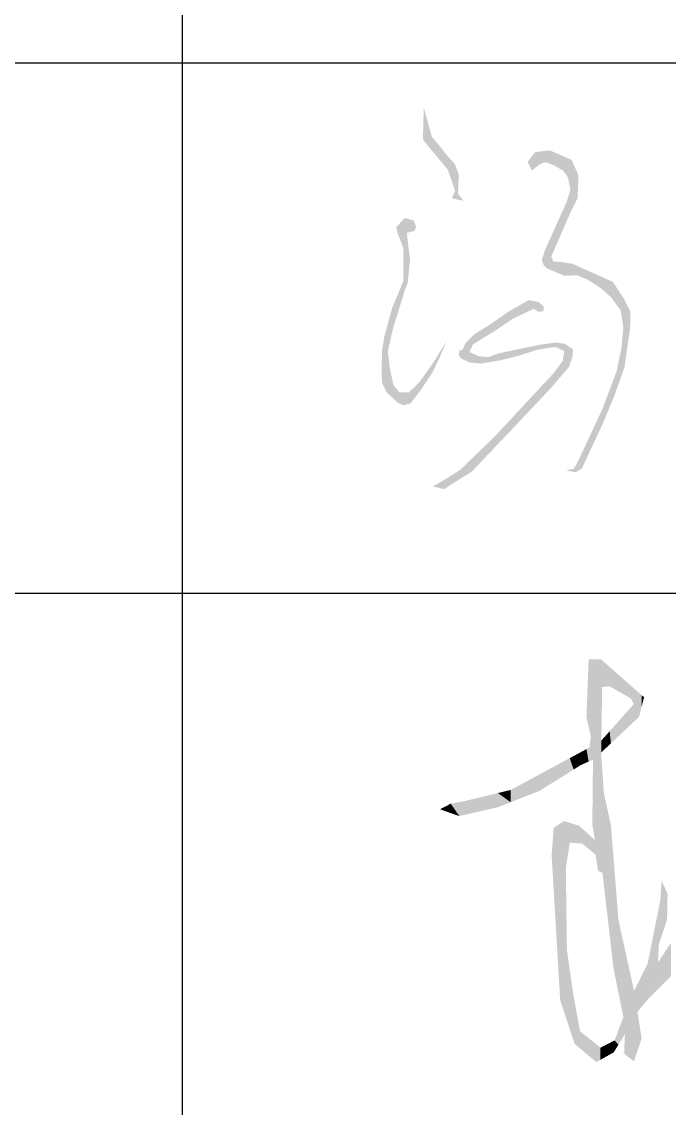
# Model space of a CAD drawing. Extents: x -3102990 to -851544, y -5293060 to -2540151.
# Drawn here: x -854722 to -853750, y -2664832 to -2663202 of the extents above; entities that cross this region are included whole.
import ezdxf

# ---------------------------------------------------------------- set-up
doc = ezdxf.new("R2010")
doc.units = 0
doc.header["$LTSCALE"] = 1000
doc.layers.get('0').update_dxf_attribs({"linetype": 'CONTINUOUS'})
doc.layers.add('HATCH', color=254, linetype='CONTINUOUS')
doc.layers.add('PUB_TITLE', color=4, linetype='CONTINUOUS')

# ---------------------------------------------------------------- blocks, each defined once
blk = doc.blocks.new('*U3140')
for points in [[(695021.1, -16194.8), (695026.2, -16217.8), (695026.2, -16059.9)], [(695026.2, -16217.8), (695026.2, -16059.9), (695027.9, -16225.5)], [(695027.9, -16225.5), (695027.9, -16059.9), (695031.4, -16240.9)], [(695036.4, -16456), (695036.4, -16059.9), (695041.2, -16483.8)], [(695041.2, -16516.9), (695041.2, -16059.9), (695042.5, -16518)], [(695042.5, -16518), (695042.5, -16059.9), (695044.1, -16528.6)], [(695044.1, -16528.6), (695044.1, -16059.9), (695048.4, -16556)], [(695048.4, -16556), (695048.4, -16059.9), (695053.9, -16558.3)], [(695053.9, -16558.3), (695053.9, -16059.9), (695055.3, -16558.8)], [(695075.4, -16123), (695075.4, -16077.6), (695078.4, -16124.7)], [(695078.4, -16124.7), (695078.4, -16080.3), (695084.8, -16128.3)], [(695084.8, -16128.3), (695084.8, -16085.9), (695085, -16128.5)], [(695085, -16128.5), (695085, -16086.1), (695087.1, -16129.6)], [(695087.1, -16129.6), (695087.1, -16087.9), (695096, -16134.8)], [(695096, -16134.8), (695096, -16095.8), (695107.6, -16141.4)], [(695107.6, -16141.4), (695107.6, -16106), (695109.5, -16142.5)], [(695109.5, -16142.5), (695109.5, -16107.7), (695111.2, -16143.4)], [(695111.2, -16143.4), (695111.2, -16109.1), (695124.9, -16151.3)], [(695124.9, -16151.3), (695124.9, -16121.2), (695132, -16164.5)], [(695111.2, -16188), (695124.9, -16212.9), (695124.9, -16172.5)], [(695124.9, -16172.5), (695132, -16206.3), (695132, -16164.5)], [(695096, -16205), (695107.6, -16229.2), (695107.6, -16191.9)], [(695107.6, -16191.9), (695109.5, -16227.4), (695109.5, -16189.8)], [(695109.5, -16189.8), (695111.2, -16225.9), (695111.2, -16188)], [(695078.4, -16224.9), (695084.8, -16250.7), (695084.8, -16217.7)], [(695084.8, -16217.7), (695085, -16250.5), (695085, -16217.4)], [(695085, -16217.4), (695087.1, -16248.5), (695087.1, -16215.1)], [(695087.1, -16215.1), (695096, -16240.1), (695096, -16205)], [(695027.9, -16266.5), (695031.4, -16297.3), (695031.4, -16240.9)], [(695056, -16250.1), (695057.8, -16276.1), (695057.8, -16248.1)], [(695057.8, -16248.1), (695058.6, -16275.4), (695058.6, -16247.2)], [(695058.6, -16247.2), (695062.1, -16272), (695062.1, -16243.2)], [(695062.1, -16243.2), (695063.1, -16271.1), (695063.1, -16242.1)], [(695063.1, -16242.1), (695075.4, -16259.5), (695075.4, -16228.2)], [(695075.4, -16228.2), (695078.4, -16256.7), (695078.4, -16224.9)], [(695011.6, -16275.3), (695021.1, -16301.8), (695021.1, -16270.2)], [(695021.1, -16270.2), (695026.2, -16299.5), (695026.2, -16267.4)], [(695026.2, -16267.4), (695027.9, -16298.8), (695027.9, -16266.5)], [(694959.5, -16303.4), (694968.5, -16332.2), (694968.5, -16298.5)], [(694968.5, -16298.5), (694972.8, -16329.6), (694972.8, -16296.3)], [(694972.8, -16296.3), (694973.9, -16328.9), (694973.9, -16295.6)], [(694973.9, -16295.6), (694975.3, -16328), (694975.3, -16294.9)], [(694975.3, -16294.9), (694981.9, -16323.8), (694981.9, -16291.3)], [(694981.9, -16291.3), (694991.1, -16318.1), (694991.1, -16286.4)], [(694991.1, -16286.4), (694993.5, -16316.6), (694993.5, -16285.1)], [(694993.5, -16285.1), (695004.1, -16310), (695004.1, -16279.4)], [(695004.1, -16279.4), (695005.9, -16308.8), (695005.9, -16278.4)], [(695005.9, -16278.4), (695007.3, -16308), (695007.3, -16277.6)], [(695007.3, -16277.6), (695011.6, -16306), (695011.6, -16275.3)], [(695034.8, -16446.7), (695036.4, -16456), (695036.4, -16295)], [(695055.3, -16558.8), (695055.3, -16278.5), (695056, -16559.1)], [(695056, -16559.1), (695056, -16288.2), (695057.8, -16559.8)], [(694912, -16329), (694939.5, -16350.4), (694939.5, -16314.2)], [(694939.5, -16314.2), (694942.5, -16348.6), (694942.5, -16312.6)], [(694942.5, -16312.6), (694944.3, -16347.4), (694944.3, -16311.6)], [(694944.3, -16311.6), (694952.6, -16342.2), (694952.6, -16307.2)], [(694952.6, -16307.2), (694959.5, -16337.9), (694959.5, -16303.4)], [(695057.8, -16559.8), (695057.8, -16312.9), (695058.6, -16560.1)], [(695058.6, -16560.1), (695058.6, -16324.2), (695062.1, -16590.9)], [(694843.5, -16366), (694912, -16367.6), (694912, -16329)], [(694739, -16391.2), (694813.5, -16406.4), (694813.5, -16373.2)], [(694813.5, -16373.2), (694843.5, -16394.6), (694843.5, -16366)], [(694843.5, -16394.6), (694843.5, -16366), (694912, -16367.6)], [(695062.1, -16590.9), (695062.1, -16374.1), (695063.1, -16599)], [(694677.9, -16411.2), (694703.1, -16420.2), (694703.1, -16398)], [(694703.1, -16398), (694723.1, -16427.3), (694723.1, -16394.2)], [(694703.1, -16420.2), (694703.1, -16398), (694723.1, -16427.3)], [(694723.1, -16394.2), (694739, -16423.6), (694739, -16391.2)], [(694739, -16423.6), (694739, -16391.2), (694813.5, -16406.4)], [(695063.1, -16599), (695063.1, -16378.4), (695075.4, -16705.5)], [(694944.3, -16454.7), (694952.6, -16740.9), (694952.6, -16449.2)], [(694952.6, -16449.2), (694959.5, -16858.3), (694959.5, -16444.6)], [(694952.6, -16740.9), (694952.6, -16449.2), (694959.5, -16858.3)], [(694959.5, -16444.6), (694968.5, -16885.7), (694968.5, -16438.6)], [(694959.5, -16858.3), (694959.5, -16444.6), (694968.5, -16885.7)], [(694968.5, -16885.7), (694968.5, -16438.6), (694972.8, -16898.6)], [(694981.9, -16489.5), (694981.9, -16442.9), (694991.1, -16490.2)], [(694991.1, -16490.2), (694991.1, -16445.8), (694993.5, -16490.3)], [(694993.5, -16490.3), (694993.5, -16446.5), (695004.1, -16491.2)], [(695004.1, -16491.2), (695004.1, -16449.9), (695005.9, -16491.3)], [(695005.9, -16491.3), (695005.9, -16451.6), (695007.3, -16491.4)], [(695007.3, -16491.4), (695007.3, -16452.9), (695011.6, -16491.7)], [(695075.4, -16705.5), (695075.4, -16434.8), (695078.4, -16731.4)], [(695078.4, -16731.4), (695078.4, -16448.4), (695084.8, -16786.3)], [(694942.5, -16479.5), (694944.3, -16601.2), (694944.3, -16454.7)], [(694944.3, -16601.2), (694944.3, -16454.7), (694952.6, -16740.9)], [(695011.6, -16491.7), (695011.6, -16456.8), (695021.1, -16499.8)], [(695021.1, -16499.8), (695021.1, -16465.4), (695026.2, -16504.1)], [(695026.2, -16504.1), (695026.2, -16470.1), (695027.9, -16505.6)], [(695027.9, -16505.6), (695027.9, -16471.7), (695031.4, -16508.5)], [(695031.4, -16508.5), (695031.4, -16474.8), (695034.8, -16511.4)], [(695034.8, -16511.4), (695034.8, -16477.9), (695036.4, -16512.8)], [(694939.5, -16519.3), (694942.5, -16569.8), (694942.5, -16479.5)], [(694942.5, -16569.8), (694942.5, -16479.5), (694944.3, -16601.2)], [(695036.4, -16512.8), (695036.4, -16479.4), (695041.2, -16516.9)], [(695084.8, -16786.3), (695084.8, -16528.7), (695085, -16787.4)], [(694972.8, -16898.6), (694972.8, -16548.8), (694973.9, -16902.1)], [(695085, -16787.4), (695085, -16531.5), (695087.1, -16797.4)], [(695087.1, -16797.4), (695087.1, -16557.5), (695096, -16841.3)], [(695194.5, -16622.9), (695196.9, -16709.4), (695196.9, -16578.8)], [(695190.9, -16640.8), (695194.5, -16716.7), (695194.5, -16622.9)], [(694973.9, -16902.1), (694973.9, -16637.9), (694975.3, -16906.1)], [(695187.3, -16658.6), (695188.5, -16833.3), (695188.5, -16652.7)], [(695188.5, -16652.7), (695190.9, -16727.7), (695190.9, -16640.8)], [(695096, -16841.3), (695096, -16670.5), (695107.6, -16898.1)], [(695179.5, -16697.5), (695187.3, -16834.5), (695187.3, -16658.6)], [(695165.1, -16769.5), (695179.5, -16842.3), (695179.5, -16697.5)], [(695211.2, -16736.3), (695219, -16802.6), (695219, -16724.4)], [(694975.3, -16906.1), (694975.3, -16740.6), (694981.9, -16926.4)], [(695111.2, -16985.5), (695111.2, -16739.3), (695124.9, -16996.3)], [(695194.5, -16761.5), (695196.9, -16824.9), (695196.9, -16757.9)], [(695196.9, -16757.9), (695210, -16811.7), (695210, -16738.1)], [(695210, -16738.1), (695211.2, -16810.5), (695211.2, -16736.3)], [(695156.1, -16789.8), (695164.4, -16857.8), (695164.4, -16773.3)], [(695164.4, -16773.3), (695165.1, -16856.9), (695165.1, -16769.5)], [(695188.5, -16770.5), (695190.9, -16830.9), (695190.9, -16766.9)], [(695190.9, -16766.9), (695194.5, -16827.3), (695194.5, -16761.5)], [(694981.9, -16926.4), (694981.9, -16786.9), (694991.1, -16954.2)], [(695124.9, -16996.3), (695124.9, -16801.9), (695132, -17001.9)], [(695144.2, -16813.8), (695150.4, -16874.5), (695150.4, -16801.3)], [(695150.4, -16801.3), (695156.1, -16867.6), (695156.1, -16789.8)], [(695132, -17001.9), (695132, -16834), (695132.4, -17002.2)], [(695132.6, -16837), (695140.6, -16977.7), (695140.6, -16821)], [(695140.6, -16821), (695144.2, -16882), (695144.2, -16813.8)], [(694991.1, -16954.2), (694991.1, -16850.2), (694993.5, -16961.4)], [(694993.5, -16961.4), (694993.5, -16863.2), (695004.1, -16970.3)], [(695096, -16929.1), (695107.6, -16944.3), (695107.6, -16898.1)], [(695004.1, -16970.3), (695004.1, -16921.1), (695005.9, -16971.8)], [(695005.9, -16971.8), (695005.9, -16931.2), (695007.3, -16973)], [(695007.3, -16973), (695007.3, -16932.3), (695011.6, -16976.6)], [(695011.6, -16976.6), (695011.6, -16935.9), (695021.1, -16984.6)], [(695087.1, -16952.9), (695096, -16963.1), (695096, -16929.1)], [(695021.1, -16984.6), (695021.1, -16943.5), (695026.2, -16988.9)], [(695026.2, -16988.9), (695026.2, -16947.7), (695027.9, -16990.3)], [(695027.9, -16990.3), (695027.9, -16949), (695031.4, -16993.1)], [(695031.4, -16993.1), (695031.4, -16951.8), (695034.8, -16996)], [(695034.8, -16996), (695034.8, -16954.5), (695036.4, -16997.3)], [(695036.4, -16997.3), (695036.4, -16955.9), (695041.2, -17001.4)], [(695041.2, -17001.4), (695041.2, -16959.8), (695042.5, -17002.5)], [(695042.5, -17002.5), (695042.5, -16960.8), (695044.1, -17003.9)], [(695063.1, -16965.3), (695075.4, -16986.4), (695075.4, -16959)], [(695075.4, -16959), (695078.4, -16984.7), (695078.4, -16957.4)], [(695078.4, -16957.4), (695084.8, -16981.1), (695084.8, -16954.1)], [(695084.8, -16954.1), (695085, -16981), (695085, -16954)], [(695085, -16954), (695087.1, -16977.6), (695087.1, -16952.9)], [(695109.5, -16984.3), (695111.2, -16985.5), (695111.2, -16938.5)], [(695053.9, -16970.1), (695055.3, -16997.6), (695055.3, -16969.4)], [(695055.3, -16969.4), (695056, -16997.2), (695056, -16969)], [(695056, -16969), (695057.8, -16996.2), (695057.8, -16968.1)], [(695057.8, -16968.1), (695058.6, -16995.8), (695058.6, -16967.7)], [(695058.6, -16967.7), (695062.1, -16993.8), (695062.1, -16965.8)], [(695062.1, -16965.8), (695063.1, -16993.3), (695063.1, -16965.3)]]:
    blk.add_solid(points)
at = {"extrusion": (0, 0, -1)}
for points in [[(-695026.2, -16059.9), (-695027.9, -16225.5), (-695027.9, -16059.9)], [(-695027.9, -16059.9), (-695031.4, -16240.9), (-695031.4, -16059.9)], [(-695031.4, -16297.3), (-695031.4, -16059.9), (-695034.8, -16295.8)], [(-695031.4, -16059.9), (-695034.8, -16295.8), (-695034.8, -16059.9)], [(-695034.8, -16295.8), (-695034.8, -16059.9), (-695036.4, -16295)], [(-695034.8, -16059.9), (-695036.4, -16295), (-695036.4, -16059.9)], [(-695036.4, -16059.9), (-695041.2, -16483.8), (-695041.2, -16059.9)], [(-695041.2, -16059.9), (-695042.5, -16518), (-695042.5, -16059.9)], [(-695042.5, -16059.9), (-695044.1, -16528.6), (-695044.1, -16059.9)], [(-695044.1, -16059.9), (-695048.4, -16556), (-695048.4, -16059.9)], [(-695048.4, -16059.9), (-695053.9, -16558.3), (-695053.9, -16059.9)], [(-695053.9, -16059.9), (-695055.3, -16558.8), (-695055.3, -16059.9)], [(-695055.3, -16278.5), (-695055.3, -16059.9), (-695056, -16277.8)], [(-695055.3, -16059.9), (-695056, -16277.8), (-695056, -16060.5)], [(-695056, -16250.1), (-695056, -16060.5), (-695057.8, -16124.8)], [(-695056, -16060.5), (-695057.8, -16124.8), (-695057.8, -16062.1)], [(-695057.8, -16124.8), (-695057.8, -16062.1), (-695058.6, -16124.7)], [(-695057.8, -16062.1), (-695058.6, -16124.7), (-695058.6, -16062.8)], [(-695058.6, -16124.7), (-695058.6, -16062.8), (-695062.1, -16124.3)], [(-695058.6, -16062.8), (-695062.1, -16124.3), (-695062.1, -16065.9)], [(-695062.1, -16124.3), (-695062.1, -16065.9), (-695063.1, -16124.2)], [(-695062.1, -16065.9), (-695063.1, -16124.2), (-695063.1, -16066.7)], [(-695063.1, -16124.2), (-695063.1, -16066.7), (-695075.4, -16123)], [(-695063.1, -16066.7), (-695075.4, -16123), (-695075.4, -16077.6)], [(-695075.4, -16077.6), (-695078.4, -16124.7), (-695078.4, -16080.3)], [(-695078.4, -16080.3), (-695084.8, -16128.3), (-695084.8, -16085.9)], [(-695084.8, -16085.9), (-695085, -16128.5), (-695085, -16086.1)], [(-695085, -16086.1), (-695087.1, -16129.6), (-695087.1, -16087.9)], [(-695087.1, -16087.9), (-695096, -16134.8), (-695096, -16095.8)], [(-695096, -16095.8), (-695107.6, -16141.4), (-695107.6, -16106)], [(-695107.6, -16106), (-695109.5, -16142.5), (-695109.5, -16107.7)], [(-695109.5, -16107.7), (-695111.2, -16143.4), (-695111.2, -16109.1)], [(-695111.2, -16109.1), (-695124.9, -16151.3), (-695124.9, -16121.2)], [(-695124.9, -16121.2), (-695132, -16164.5), (-695132, -16127.4)], [(-695132, -16206.3), (-695132, -16127.4), (-695132.4, -16205.9)], [(-695132, -16127.4), (-695132.4, -16205.9), (-695132.4, -16127.8)], [(-695132.4, -16205.9), (-695132.4, -16127.8), (-695132.6, -16205.7)], [(-695132.4, -16127.8), (-695132.6, -16205.7), (-695132.6, -16128)], [(-695132.6, -16205.7), (-695132.6, -16128), (-695140.6, -16198.2)], [(-695132.6, -16128), (-695140.6, -16198.2), (-695140.6, -16135)], [(-695140.6, -16198.2), (-695140.6, -16135), (-695144.2, -16194.8)], [(-695140.6, -16135), (-695144.2, -16194.8), (-695144.2, -16138.2)], [(-695144.2, -16194.8), (-695144.2, -16138.2), (-695150.4, -16170.8)], [(-695144.2, -16138.2), (-695150.4, -16170.8), (-695150.4, -16143.6)], [(-695150.4, -16170.8), (-695150.4, -16143.6), (-695156.1, -16148.7)], [(-695124.9, -16212.9), (-695124.9, -16172.5), (-695132, -16206.3)], [(-695107.6, -16229.2), (-695107.6, -16191.9), (-695109.5, -16227.4)], [(-695109.5, -16227.4), (-695109.5, -16189.8), (-695111.2, -16225.9)], [(-695111.2, -16225.9), (-695111.2, -16188), (-695124.9, -16212.9)], [(-695084.8, -16250.7), (-695084.8, -16217.7), (-695085, -16250.5)], [(-695085, -16250.5), (-695085, -16217.4), (-695087.1, -16248.5)], [(-695087.1, -16248.5), (-695087.1, -16215.1), (-695096, -16240.1)], [(-695096, -16240.1), (-695096, -16205), (-695107.6, -16229.2)], [(-695057.8, -16276.1), (-695057.8, -16248.1), (-695058.6, -16275.4)], [(-695058.6, -16275.4), (-695058.6, -16247.2), (-695062.1, -16272)], [(-695062.1, -16272), (-695062.1, -16243.2), (-695063.1, -16271.1)], [(-695063.1, -16271.1), (-695063.1, -16242.1), (-695075.4, -16259.5)], [(-695075.4, -16259.5), (-695075.4, -16228.2), (-695078.4, -16256.7)], [(-695078.4, -16256.7), (-695078.4, -16224.9), (-695084.8, -16250.7)], [(-695021.1, -16301.8), (-695021.1, -16270.2), (-695026.2, -16299.5)], [(-695026.2, -16299.5), (-695026.2, -16267.4), (-695027.9, -16298.8)], [(-695027.9, -16298.8), (-695027.9, -16266.5), (-695031.4, -16297.3)], [(-695056, -16277.8), (-695056, -16250.1), (-695057.8, -16276.1)], [(-694968.5, -16332.2), (-694968.5, -16298.5), (-694972.8, -16329.6)], [(-694972.8, -16329.6), (-694972.8, -16296.3), (-694973.9, -16328.9)], [(-694973.9, -16328.9), (-694973.9, -16295.6), (-694975.3, -16328)], [(-694975.3, -16328), (-694975.3, -16294.9), (-694981.9, -16323.8)], [(-694981.9, -16323.8), (-694981.9, -16291.3), (-694991.1, -16318.1)], [(-694991.1, -16318.1), (-694991.1, -16286.4), (-694993.5, -16316.6)], [(-694993.5, -16316.6), (-694993.5, -16285.1), (-695004.1, -16310)], [(-695004.1, -16310), (-695004.1, -16279.4), (-695005.9, -16308.8)], [(-695005.9, -16308.8), (-695005.9, -16278.4), (-695007.3, -16308)], [(-695007.3, -16308), (-695007.3, -16277.6), (-695011.6, -16306)], [(-695011.6, -16306), (-695011.6, -16275.3), (-695021.1, -16301.8)], [(-695055.3, -16278.5), (-695056, -16559.1), (-695056, -16288.2)], [(-695056, -16288.2), (-695057.8, -16559.8), (-695057.8, -16312.9)], [(-694939.5, -16350.4), (-694939.5, -16314.2), (-694942.5, -16348.6)], [(-694942.5, -16348.6), (-694942.5, -16312.6), (-694944.3, -16347.4)], [(-694944.3, -16347.4), (-694944.3, -16311.6), (-694952.6, -16342.2)], [(-694952.6, -16342.2), (-694952.6, -16307.2), (-694959.5, -16337.9)], [(-694959.5, -16337.9), (-694959.5, -16303.4), (-694968.5, -16332.2)], [(-695057.8, -16312.9), (-695058.6, -16560.1), (-695058.6, -16324.2)], [(-695058.6, -16324.2), (-695062.1, -16590.9), (-695062.1, -16374.1)], [(-694912, -16367.6), (-694912, -16329), (-694939.5, -16350.4)], [(-694813.5, -16406.4), (-694813.5, -16373.2), (-694843.5, -16394.6)], [(-695062.1, -16374.1), (-695063.1, -16599), (-695063.1, -16378.4)], [(-694723.1, -16427.3), (-694723.1, -16394.2), (-694739, -16423.6)], [(-695063.1, -16378.4), (-695075.4, -16705.5), (-695075.4, -16434.8)], [(-694968.5, -16438.6), (-694972.8, -16898.6), (-694972.8, -16440)], [(-694972.8, -16548.8), (-694972.8, -16440), (-694973.9, -16541.4)], [(-694972.8, -16440), (-694973.9, -16541.4), (-694973.9, -16440.3)], [(-694973.9, -16541.4), (-694973.9, -16440.3), (-694975.3, -16532.8)], [(-694973.9, -16440.3), (-694975.3, -16532.8), (-694975.3, -16440.8)], [(-694975.3, -16532.8), (-694975.3, -16440.8), (-694981.9, -16489.5)], [(-694975.3, -16440.8), (-694981.9, -16489.5), (-694981.9, -16442.9)], [(-694981.9, -16442.9), (-694991.1, -16490.2), (-694991.1, -16445.8)], [(-694991.1, -16445.8), (-694993.5, -16490.3), (-694993.5, -16446.5)], [(-694993.5, -16446.5), (-695004.1, -16491.2), (-695004.1, -16449.9)], [(-695004.1, -16449.9), (-695005.9, -16491.3), (-695005.9, -16451.6)], [(-695005.9, -16451.6), (-695007.3, -16491.4), (-695007.3, -16452.9)], [(-695007.3, -16452.9), (-695011.6, -16491.7), (-695011.6, -16456.8)], [(-695075.4, -16434.8), (-695078.4, -16731.4), (-695078.4, -16448.4)], [(-695078.4, -16448.4), (-695084.8, -16786.3), (-695084.8, -16528.7)], [(-695011.6, -16456.8), (-695021.1, -16499.8), (-695021.1, -16465.4)], [(-695021.1, -16465.4), (-695026.2, -16504.1), (-695026.2, -16470.1)], [(-695026.2, -16470.1), (-695027.9, -16505.6), (-695027.9, -16471.7)], [(-695027.9, -16471.7), (-695031.4, -16508.5), (-695031.4, -16474.8)], [(-695031.4, -16474.8), (-695034.8, -16511.4), (-695034.8, -16477.9)], [(-695034.8, -16477.9), (-695036.4, -16512.8), (-695036.4, -16479.4)], [(-695036.4, -16479.4), (-695041.2, -16516.9), (-695041.2, -16483.8)], [(-695084.8, -16528.7), (-695085, -16787.4), (-695085, -16531.5)], [(-694972.8, -16548.8), (-694973.9, -16902.1), (-694973.9, -16637.9)], [(-695085, -16531.5), (-695087.1, -16797.4), (-695087.1, -16557.5)], [(-695087.1, -16557.5), (-695096, -16841.3), (-695096, -16670.5)], [(-695196.9, -16709.4), (-695196.9, -16578.8), (-695210, -16669.3)], [(-695196.9, -16578.8), (-695210, -16669.3), (-695210, -16606.1)], [(-695194.5, -16716.7), (-695194.5, -16622.9), (-695196.9, -16709.4)], [(-695210, -16669.3), (-695210, -16606.1), (-695211.2, -16608.6)], [(-694973.9, -16637.9), (-694975.3, -16906.1), (-694975.3, -16740.6)], [(-695188.5, -16770.5), (-695188.5, -16652.7), (-695190.9, -16727.7)], [(-695190.9, -16727.7), (-695190.9, -16640.8), (-695194.5, -16716.7)], [(-695096, -16670.5), (-695107.6, -16898.1), (-695107.6, -16723.3)], [(-695187.3, -16834.5), (-695187.3, -16658.6), (-695188.5, -16833.3)], [(-695179.5, -16842.3), (-695179.5, -16697.5), (-695187.3, -16834.5)], [(-695107.6, -16944.3), (-695107.6, -16723.3), (-695109.5, -16941.2)], [(-695107.6, -16723.3), (-695109.5, -16941.2), (-695109.5, -16731.9)], [(-695109.5, -16941.2), (-695109.5, -16731.9), (-695111.2, -16938.5)], [(-695109.5, -16731.9), (-695111.2, -16938.5), (-695111.2, -16739.3)], [(-694975.3, -16740.6), (-694981.9, -16926.4), (-694981.9, -16786.9)], [(-695111.2, -16739.3), (-695124.9, -16996.3), (-695124.9, -16801.9)], [(-695196.9, -16824.9), (-695196.9, -16757.9), (-695210, -16811.7)], [(-695210, -16811.7), (-695210, -16738.1), (-695211.2, -16810.5)], [(-695211.2, -16810.5), (-695211.2, -16736.3), (-695219, -16802.6)], [(-695164.4, -16857.8), (-695164.4, -16773.3), (-695165.1, -16856.9)], [(-695165.1, -16856.9), (-695165.1, -16769.5), (-695179.5, -16842.3)], [(-695188.5, -16833.3), (-695188.5, -16770.5), (-695190.9, -16830.9)], [(-695190.9, -16830.9), (-695190.9, -16766.9), (-695194.5, -16827.3)], [(-695194.5, -16827.3), (-695194.5, -16761.5), (-695196.9, -16824.9)], [(-694981.9, -16786.9), (-694991.1, -16954.2), (-694991.1, -16850.2)], [(-695124.9, -16801.9), (-695132, -17001.9), (-695132, -16834)], [(-695150.4, -16874.5), (-695150.4, -16801.3), (-695156.1, -16867.6)], [(-695156.1, -16867.6), (-695156.1, -16789.8), (-695164.4, -16857.8)], [(-695132, -16834), (-695132.4, -17002.2), (-695132.4, -16836)], [(-695140.6, -16886.3), (-695140.6, -16821), (-695144.2, -16882)], [(-695144.2, -16882), (-695144.2, -16813.8), (-695150.4, -16874.5)], [(-694991.1, -16850.2), (-694993.5, -16961.4), (-694993.5, -16863.2)], [(-695132.4, -17002.2), (-695132.4, -16836), (-695132.6, -17001.6)], [(-695132.4, -16836), (-695132.6, -17001.6), (-695132.6, -16837)], [(-695132.6, -17001.6), (-695132.6, -16837), (-695140.6, -16977.7)], [(-694993.5, -16863.2), (-695004.1, -16970.3), (-695004.1, -16921.1)], [(-695140.6, -16977.7), (-695140.6, -16886.3), (-695144.2, -16967)], [(-695140.6, -16886.3), (-695144.2, -16967), (-695144.2, -16908.9)], [(-695144.2, -16967), (-695144.2, -16908.9), (-695150.4, -16948.3)], [(-695004.1, -16921.1), (-695005.9, -16971.8), (-695005.9, -16931.2)], [(-695005.9, -16931.2), (-695007.3, -16973), (-695007.3, -16932.3)], [(-695007.3, -16932.3), (-695011.6, -16976.6), (-695011.6, -16935.9)], [(-695011.6, -16935.9), (-695021.1, -16984.6), (-695021.1, -16943.5)], [(-695096, -16963.1), (-695096, -16929.1), (-695107.6, -16944.3)], [(-695021.1, -16943.5), (-695026.2, -16988.9), (-695026.2, -16947.7)], [(-695026.2, -16947.7), (-695027.9, -16990.3), (-695027.9, -16949)], [(-695027.9, -16949), (-695031.4, -16993.1), (-695031.4, -16951.8)], [(-695031.4, -16951.8), (-695034.8, -16996), (-695034.8, -16954.5)], [(-695034.8, -16954.5), (-695036.4, -16997.3), (-695036.4, -16955.9)], [(-695036.4, -16955.9), (-695041.2, -17001.4), (-695041.2, -16959.8)], [(-695041.2, -16959.8), (-695042.5, -17002.5), (-695042.5, -16960.8)], [(-695042.5, -16960.8), (-695044.1, -17003.9), (-695044.1, -16962.1)], [(-695044.1, -17003.9), (-695044.1, -16962.1), (-695048.4, -17001.5)], [(-695044.1, -16962.1), (-695048.4, -17001.5), (-695048.4, -16965.6)], [(-695075.4, -16986.4), (-695075.4, -16959), (-695078.4, -16984.7)], [(-695078.4, -16984.7), (-695078.4, -16957.4), (-695084.8, -16981.1)], [(-695084.8, -16981.1), (-695084.8, -16954.1), (-695085, -16981)], [(-695085, -16981), (-695085, -16954), (-695087.1, -16977.6)], [(-695087.1, -16977.6), (-695087.1, -16952.9), (-695096, -16963.1)], [(-695048.4, -17001.5), (-695048.4, -16965.6), (-695053.9, -16998.4)], [(-695048.4, -16965.6), (-695053.9, -16998.4), (-695053.9, -16970.1)], [(-695053.9, -16998.4), (-695053.9, -16970.1), (-695055.3, -16997.6)], [(-695055.3, -16997.6), (-695055.3, -16969.4), (-695056, -16997.2)], [(-695056, -16997.2), (-695056, -16969), (-695057.8, -16996.2)], [(-695057.8, -16996.2), (-695057.8, -16968.1), (-695058.6, -16995.8)], [(-695058.6, -16995.8), (-695058.6, -16967.7), (-695062.1, -16993.8)], [(-695062.1, -16993.8), (-695062.1, -16965.8), (-695063.1, -16993.3)], [(-695063.1, -16993.3), (-695063.1, -16965.3), (-695075.4, -16986.4)]]:
    blk.add_solid(points, dxfattribs=at)
blk = doc.blocks.new('A$C18BE6784')
at = {"layer": 'HATCH'}
h = blk.add_hatch(color=256, dxfattribs=at)
h.paths.add_polyline_path([(87472.7, 9276.5), (87466.6, 9273.3), (87447.5, 9262.3), (87428.3, 9249.1), (87414.8, 9232.1), (87417.4, 9244.6), (87431.5, 9266.3), (87465.3, 9285.1), (87474.5, 9293), (87485.4, 9295.3), (87503.7, 9287.1), (87511.4, 9272.1), (87517, 9253), (87524.6, 9230.3), (87545.3, 9129.6), (87549.8, 9077.9), (87554.3, 9055.2), (87655.9, 9112.5), (87653.5, 9106.8), (87561, 9045.2), (87557.4, 9036.8), (87554.6, 9011.2), (87558.8, 8961.6), (87563.6, 8917.4), (87570.3, 8865.6), (87569, 8850.2), (87562.8, 8843.7), (87552.2, 8851), (87506.3, 8929), (87552.8, 8871.3), (87560.9, 8873), (87539.4, 9023.9), (87518, 9009.5), (87498.6, 9000), (87481.1, 8993.7), (87461.9, 8995.5), (87454.6, 9013.4), (87450.6, 9031), (87459.6, 9059.2), (87463.5, 9082), (87462.4, 9102.4), (87459.4, 9123.7), (87442.5, 9129.6), (87411.9, 9130), (87394.5, 9125.3), (87384.3, 9101.1), (87372.6, 9075.9), (87354.7, 9049.7), (87342.6, 9030.3), (87330.9, 9021.6), (87319.1, 9030), (87321.2, 9047.3), (87326.4, 9069.1), (87341.7, 9097.4), (87329.3, 9059.9), (87331.8, 9044), (87350.7, 9053.7), (87370.3, 9096.2), (87383.9, 9125.8), (87390.5, 9146.9), (87390.4, 9154.9), (87381.1, 9168), (87378.3, 9174.9), (87392.7, 9164.3), (87397.2, 9152.1), (87401.2, 9141.3), (87420.2, 9145.8), (87436.3, 9145.9), (87452.5, 9142.5), (87468.3, 9142.1), (87476.4, 9133), (87479.4, 9117), (87474.6, 9104.2), (87473.7, 9085.7), (87466.9, 9058.9), (87463.4, 9037), (87461, 9023.2), (87463.4, 9012.6), (87478.5, 9007.9), (87499.9, 9012.6), (87542.4, 9040.3), (87523.5, 9170.2), (87518.1, 9206.8), (87509.5, 9235.9), (87506, 9249.3), (87498.5, 9259.9), (87490.8, 9268.8), (87478.2, 9276.8)])
h.paths.add_polyline_path([(87507.1, 9438.1), (87528.1, 9465), (87528.9, 9475.7), (87515.3, 9476.2), (87498.5, 9454.8), (87483.6, 9431.7), (87452.4, 9388.5), (87429.5, 9362.8), (87410, 9349.3), (87369.9, 9344.6), (87334.6, 9338.7), (87318.9, 9342.7), (87326.3, 9333.4), (87337.2, 9326.4), (87404, 9337.2), (87422.6, 9342.3), (87376.1, 9277.1), (87328, 9199.7), (87290.3, 9136.9), (87266.5, 9102.8), (87280, 9105.3), (87308.4, 9147.8), (87390.4, 9279.4), (87429.5, 9335.2), (87441.1, 9342.9), (87446.6, 9360.8)])
h.paths.add_polyline_path([(87116.3, 9089.5), (87105.9, 9092.2), (87104, 9112.1), (87116, 9144.7), (87133.4, 9183.3), (87141.4, 9188.1), (87143.1, 9196.1), (87138.1, 9201), (87132.5, 9203.3), (87143, 9218), (87151.5, 9233), (87157.2, 9246.5), (87161.6, 9275.2), (87163.7, 9260.6), (87167, 9221.6), (87162.4, 9191.3), (87165.7, 9157.7), (87161.4, 9134.4), (87148, 9122), (87137.7, 9117), (87133.5, 9108.4), (87125, 9097.3)], flags=16)
h.paths.add_polyline_path([(87060.9, 9509.1), (87056.9, 9503), (87044.7, 9502.9), (87043.1, 9517.7), (87052.4, 9528.5), (87062.5, 9538.9), (87078, 9537.1), (87104.6, 9517), (87124.1, 9496.2), (87148, 9445.8), (87156.6, 9410.3), (87166.9, 9359.9), (87174.5, 9271.8), (87180.3, 9183.9), (87177.9, 9158.7), (87192.6, 9174.4), (87204.5, 9168.9), (87194.9, 9156), (87183, 9137.8), (87177.5, 9118.5), (87172.5, 9097.9), (87172.8, 9079.8), (87179.3, 9067.6), (87220, 9085.3), (87232.8, 9089.4), (87248.6, 9088), (87253.6, 9078.5), (87249.5, 9068.7), (87240.9, 9059.6), (87227.9, 9048.7), (87216, 9046.8), (87226.7, 9056.1), (87239.1, 9067.8), (87245.2, 9077.3), (87235.7, 9082.4), (87183.7, 9060.4), (87179.8, 9048.4), (87174.3, 9030.8), (87178.5, 9013.8), (87176.7, 8997), (87178.7, 8983.8), (87175.9, 8970.3), (87172.6, 8960.3), (87167.2, 8955.4), (87156.2, 8967.6), (87153.6, 8978.2), (87147, 8994.3), (87142.9, 9006), (87137.3, 9022.1), (87149.4, 9002.3), (87154.1, 8987.5), (87165.1, 8981.9), (87169.7, 8992.8), (87167.5, 9011.3), (87167.4, 9028), (87162.2, 9043.9), (87151.7, 9046), (87140, 9038.5), (87129.5, 9033.9), (87107.9, 9027.8), (87093.1, 9024.1), (87074.5, 9020.5), (87052.9, 9015.4), (87032.5, 9017.8), (87017.9, 9022.5), (87013.6, 9027.2), (87023.9, 9029), (87046.1, 9031), (87068.2, 9032.7), (87100.7, 9036.6), (87134.3, 9044.2), (87162.6, 9059.4), (87160.6, 9077.3), (87159.4, 9098.2), (87155.8, 9111.1), (87143.4, 9107.7), (87134.3, 9098.4), (87124.9, 9080.5), (87100.9, 9072.1), (87086.4, 9072.5), (87087.9, 9087.5), (87095.6, 9099), (87093.4, 9106.1), (87096.5, 9119), (87089.8, 9128), (87079.4, 9139.5), (87081.4, 9147.6), (87090.9, 9137.5), (87097.9, 9132.6), (87118.2, 9178.7), (87120, 9193.1), (87105.9, 9199), (87094.5, 9196.7), (87078, 9191.3), (87065.2, 9189.1), (87051.2, 9183.1), (87040.1, 9175.9), (87033, 9171.4), (87027.7, 9162.2), (87024, 9153.3), (87019.8, 9151.3), (87010.1, 9162), (87011.6, 9169), (87020.8, 9168.4), (87032.3, 9182.1), (87043.1, 9194.2), (87073, 9206.7), (87097.5, 9214), (87121.5, 9212.4), (87128.9, 9209.8), (87142.6, 9231), (87143.7, 9250.5), (87145.3, 9264.6), (87147.8, 9278.2), (87146.5, 9288.7), (87137.5, 9296.8), (87119.4, 9304.4), (87094.7, 9303.4), (87067.5, 9290.7), (87031.8, 9275.8), (87010.3, 9257.3), (86994.5, 9234.5), (86989.5, 9221.5), (86979.8, 9196.1), (86976.2, 9179.6), (86964.7, 9129.8), (86959.1, 9101.8), (86955.4, 9078.3), (86955.4, 9064.9), (86951.3, 9053.9), (86942.3, 9058.6), (86943.7, 9079.8), (86952.2, 9105.7), (86958.6, 9136.7), (86964.8, 9173), (86971.2, 9200.7), (86979.5, 9227.1), (86982.5, 9244.3), (86988.6, 9258.8), (86992.4, 9264.4), (87005.1, 9269.9), (87056, 9305.7), (87102.8, 9319.5), (87125, 9322.8), (87139.7, 9315.1), (87146.2, 9305.7), (87153.3, 9296), (87159.7, 9300.7), (87157.4, 9332.3), (87144.8, 9392.7), (87131.4, 9440.8), (87125.2, 9465), (87117.7, 9486), (87099, 9503.6), (87073.4, 9517.3), (87062.5, 9519.7), (87059.1, 9514.1)])
h.paths.add_polyline_path([(86607.7, 9199.1), (86593.9, 9205.4), (86599.2, 9216.8), (86634.8, 9238.8), (86659, 9255.4), (86681.7, 9266.1), (86690.3, 9270.2), (86697.7, 9265.6), (86704.9, 9266.5), (86705.3, 9273.7), (86697.2, 9280.7), (86682.3, 9283.1), (86651.7, 9265.4), (86621, 9244.2), (86601.4, 9232.3), (86587.9, 9219), (86583.6, 9208.8), (86579.1, 9207.8), (86577.5, 9200.4), (86582.2, 9195.2), (86594.1, 9189.8), (86610.5, 9188), (86639.2, 9192.7), (86668.1, 9199.9), (86694.3, 9208.5), (86715.9, 9212.2), (86724.5, 9212.6), (86736.2, 9206.6), (86733.9, 9192.5), (86720.1, 9173.6), (86631.2, 9078), (86579.6, 9028.3), (86555.1, 9012.9), (86538.9, 9003.7), (86555.8, 8999.7), (86597.8, 9026.3), (86670, 9102.4), (86716.5, 9151.8), (86743, 9182.8), (86748.2, 9197.6), (86749.4, 9209), (86737.5, 9217.6), (86724, 9219.6), (86703.3, 9217), (86681.9, 9212.6), (86650.9, 9206.2), (86637.3, 9203.3), (86622.1, 9197.7)])
h.paths.add_polyline_path([(86698.2, 9486.1), (86687.7, 9477.6), (86681.3, 9490.5), (86692.4, 9505.3), (86714.5, 9507.9), (86747.3, 9493.5), (86757.5, 9470.3), (86756, 9435.9), (86745.3, 9414.5), (86716.7, 9348.9), (86719.4, 9341.3), (86732.4, 9340.2), (86747.7, 9338), (86784.4, 9321.6), (86808.9, 9310.7), (86824.5, 9287.3), (86835.4, 9265.7), (86834.9, 9241.7), (86826.6, 9183.1), (86810.8, 9138.5), (86793, 9096), (86762.5, 9030.5), (86753.4, 9025.1), (86739.3, 9027.6), (86750.8, 9030.5), (86758.2, 9044.6), (86793.6, 9120.6), (86814.7, 9176.7), (86821.8, 9210.9), (86824.8, 9242.4), (86820.5, 9268.2), (86806.5, 9287.3), (86791.2, 9301), (86771.2, 9313.9), (86755, 9320.7), (86744.9, 9320), (86736.4, 9319.7), (86722.7, 9325.5), (86710.7, 9330.5), (86705.1, 9335.8), (86702.5, 9343.7), (86706.7, 9357.1), (86739.9, 9431), (86745.4, 9449.3), (86741.4, 9467.9), (86734.3, 9477.6), (86721.6, 9484.8), (86709.9, 9489.8), (86705.1, 9489.6)])
h.paths.add_polyline_path([(86502.2, 9364), (86500.2, 9384.1), (86511.4, 9387), (86513.9, 9393), (86510.4, 9402.6), (86496.8, 9406.6), (86484, 9392.7), (86486.6, 9382.2), (86494.7, 9361.3), (86494.9, 9336.7), (86494.8, 9312.7), (86487.8, 9294.7), (86478.3, 9272.3), (86471.5, 9247.7), (86466, 9227.8), (86462.7, 9205.8), (86462.3, 9177.6), (86462.6, 9159.1), (86470.3, 9144.1), (86486.8, 9129), (86494.9, 9125.6), (86505.7, 9128.4), (86522.2, 9150.2), (86538.2, 9174.3), (86549.2, 9196.9), (86559.4, 9221.3), (86549, 9204.5), (86540.7, 9191.1), (86530.1, 9175.8), (86518.3, 9159.5), (86502.6, 9144.6), (86488.8, 9145.1), (86479.9, 9155.6), (86474.5, 9181.4), (86471.6, 9206.1), (86479.1, 9240), (86497.4, 9299.3), (86501.3, 9308.6), (86502.7, 9323.2), (86504.8, 9345.5)])
h.paths.add_polyline_path([(86524.1, 9523.8), (86525.4, 9571.9), (86532.2, 9547.4), (86537.6, 9528.1), (86549.7, 9513.9), (86556.7, 9504.6), (86572, 9487.4), (86577.9, 9471.4), (86577.3, 9457.1), (86576.8, 9442.9), (86584.9, 9432.3), (86567.5, 9436), (86572.4, 9447.5), (86561.3, 9479.2)])
at = {"layer": 'PUB_TITLE', "color": 4}
for p, q in [((86162.8, 12881.9), (86162.8, 6514.4)), ((82878.9, 9639.3), (88110.9, 9639.3)), ((82878.9, 8843.4), (88110.9, 8843.4))]:
    blk.add_line(p, q, dxfattribs=at)
at = {"layer": 'HATCH', "xscale": 0.6400000001303852, "yscale": 0.6399999996647239, "zscale": 0.6400000000003274}
blk.add_blockref('*U3140', (-358044.1, 19022.6), dxfattribs=at)

msp = doc.modelspace()

# ---------------------------------------------------------------- block references
at = {"ltscale": 1.5}
msp.add_blockref('A$C18BE6784', (-940644, -2672902.4), dxfattribs=at)

doc.saveas('drawing.dxf')
